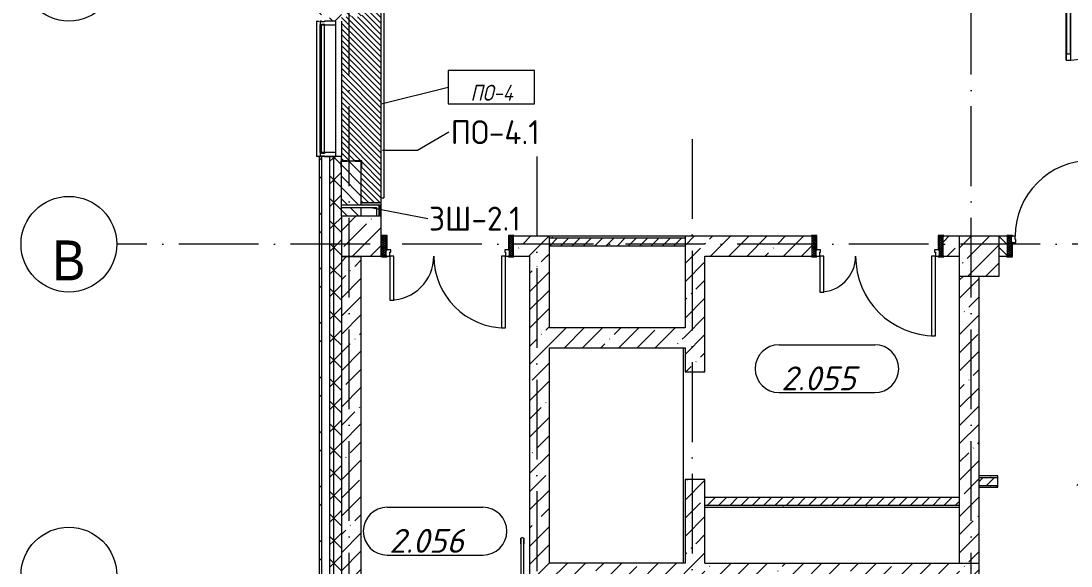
# Model space of a CAD drawing. Header units: millimetres. Extents: x -6467 to 106027, y -7090 to 195095.
# Drawn here: x -6467 to 6701, y 1945 to 8781 of the extents above; entities that cross this region are included whole.
import ezdxf

# ---------------------------------------------------------------- set-up
doc = ezdxf.new("R2010")
doc.units = ezdxf.units.MM
doc.linetypes.add('50_200_ШТРИХ_1Т_ш5_п1_п1_', pattern=[1400, 1000, -200, 0, -200])
for name, color, linetype, lineweight, true_color in [('A-AREA-IDEN-1', 7, 'Continuous', 9, 0xaaaaaa), ('A-FLOR-PATT-1', 7, 'Continuous', 5, 0xd61c12), ('A-GENM-1', 7, 'Continuous', 9, 0xaaaaaa), ('A-GENM-2', 7, 'Continuous', 20, 0xaaaaaa), ('A-WALL-1', 7, 'Continuous', 5, 0x77b143), ('A-WALL-3', 7, 'Continuous', 5, 0x787878), ('I-WALL-1', 7, 'Continuous', 5, 0x787878), ('Оси-1', 7, 'Continuous', 20, 0xaaaaaa), ('Оси-2', 7, 'Continuous', 9, 0xaaaaaa), ('Оси-3', 7, '50_200_ШТРИХ_1Т_ш5_п1_п1_', 9, 0xaaaaaa)]:
    doc.layers.add(name, color=color, linetype=linetype, lineweight=lineweight, true_color=true_color)
for name, color, linetype, lineweight in [('A-DETL-GENF', 7, 'Continuous', 9), ('A-DOOR', 7, 'Continuous', 9), ('A-DOOR-2', 7, 'Continuous', 5), ('A-DOOR-FRAM', 7, 'Continuous', 9), ('A-DOOR-FRAM-2', 7, 'Continuous', 5), ('A-FLOR', 7, 'Continuous', 9), ('A-FLOR-IDEN', 7, 'Continuous', 9), ('A-GLAZ', 7, 'Continuous', 5), ('A-GLAZ-CWMG', 7, 'Continuous', 9), ('A-GLAZ-CWMG-1', 7, 'Continuous', 20), ('A-WALL', 7, 'Continuous', 5), ('A-WALL-FNSH-1', 7, 'Continuous', 5), ('A-WALL-IDEN', 7, 'Continuous', 9), ('I-WALL', 7, 'Continuous', 5), ('S-COLS', 7, 'Continuous', 9), ('S-COLS-1', 7, 'Continuous', 5), ('Ограждение', 7, 'Continuous', 9)]:
    doc.layers.add(name, color=color, linetype=linetype, lineweight=lineweight)
doc.styles.add('Arial', font='arial.ttf', dxfattribs={"width": 0.9, "height": 500})
doc.styles.add('GOST Common', font='', dxfattribs={"height": 300})
doc.styles.add('GOST Common_I', font='', dxfattribs={"width": 0.9, "height": 200})
doc.styles.add('ISOCPEUR_I', font='isocpeui.ttf', dxfattribs={"height": 300})
doc.styles.get('GOST Common').set_extended_font_data('GOST Common')
doc.styles.get('GOST Common_I').set_extended_font_data('GOST Common', italic=True)
pattern_1 = [(45, (0, 0), (-228.099, 228.099), []), (45, (228.1, 0), (-228.099, 228.099), [403.225, -80.645, 6.706, -73.939])]
pattern_2 = [(0, (0, 0), (406.4, 101.6), [6.706, -298.094, 6.706, -298.094, -1625.6]), (0, (0, 0), (406.4, 101.6), [-609.6, 6.706, -602.894, 6.706, -298.094, -711.2]), (0, (0, 0), (406.4, 101.6), [-1524, 6.706, -196.494, 6.706, -501.294]), (120, (152.4, 50.8), (-291.1882, 301.1527), [6.706, -298.094, 6.706, -298.094, -1625.6]), (120, (152.4, 50.8), (-291.1882, 301.1527), [-609.6, 6.706, -602.894, 6.706, -298.094, -711.2]), (120, (152.4, 50.8), (-291.1882, 301.1527), [-1524, 6.706, -196.494, 6.706, -501.294]), (240, (203.2, 254), (-115.2118, -402.7527), [6.706, -298.094, 6.706, -298.094, -1625.6]), (240, (203.2, 254), (-115.2118, -402.7527), [-609.6, 6.706, -602.894, 6.706, -298.094, -711.2]), (240, (203.2, 254), (-115.2118, -402.7527), [-1524, 6.706, -196.494, 6.706, -501.294])]
pattern_3 = [(45, (0, 0), (-70.7107, 70.7107), [])]
pattern_4 = [(135, (0, 0), (-70.71068, -70.71068), [])]
pattern_5 = [(135, (1501.41, 189.685), (-14.14214, -14.14214), []), (225, (1501.41, 189.685), (14.14214, -14.14214), [])]
pattern_6 = [(45, (-621.384, 189.685), (-14.1421, 14.1421), []), (135, (-621.384, 189.685), (-14.1421, -14.1421), [])]
pattern_7 = [(45, (0, 0), (-141.42136, 141.42136), []), (135, (0, 0), (-141.42136, -141.42136), [])]

# ---------------------------------------------------------------- blocks, each defined once
blk = doc.blocks.new('110_Дверь_СКБ_1Ст_Внутренняя - СОШ_Д-04_Дв_1150_900_x2100h_туалет для мальчиков_ туалет для девочек-26075152-АИ_План этажа Радиаторы_2')
at = {"layer": 'A-DOOR-2'}
h = blk.add_hatch(dxfattribs=at)
h.set_pattern_fill('FP_50', color=256, style=0, pattern_type=2)
h.set_pattern_definition([(135, (1751.41, 189.685), (-14.14214, -14.14214), []), (225, (1751.41, 189.685), (14.14214, -14.14214), [])])
h.paths.add_polyline_path([(587.5, -125), (587.5, 125), (537.5, 125), (537.5, -125)])
at = {"layer": 'A-DOOR-FRAM-2'}
h = blk.add_hatch(dxfattribs=at)
h.set_pattern_fill('FP_51', color=256, style=0, pattern_type=2)
h.set_pattern_definition([(45, (-371.384, 189.685), (-14.1421, 14.1421), []), (135, (-371.384, 189.685), (-14.1421, -14.1421), [])])
h.paths.add_polyline_path([(-512.5, -125), (-512.5, 125), (-562.5, 125), (-562.5, -125)])
at = {"layer": 'A-DOOR'}
for p, q in [((487.5, 1075), (447.5, 1075)), ((447.5, 1075), (447.5, 125)), ((487.5, 125), (487.5, 1075)), ((447.5, 125), (487.5, 125))]:
    blk.add_line(p, q, dxfattribs=at)
at = {"layer": 'A-DOOR-2'}
blk.add_arc((487.5, 125), 950, 90, 180, dxfattribs=at)
at = {"layer": 'A-DOOR-FRAM'}
for p, q in [((-497.5, 133), (-567.5, 133)), ((-567.5, 133), (-567.5, 125)), ((-497.5, 125), (-497.5, 133)), ((592.5, 133), (522.5, 133)), ((522.5, 133), (522.5, 125)), ((592.5, 125), (592.5, 133)), ((-567.5, 125), (-497.5, 125)), ((-512.5, 125), (-562.5, 125)), ((-562.5, 125), (-562.5, -125)), ((-462.5, 125), (-512.5, 125)), ((-512.5, 125), (-512.5, 45)), ((-512.5, -125), (-512.5, 125)), ((-497.5, 125), (-512.5, 125)), ((-512.5, 125), (-512.5, 124)), ((-512.5, 124), (-497.5, 124)), ((-512.5, 45), (-452.5, 45)), ((-497.5, 45), (-512.5, 45)), ((-512.5, 45), (-512.5, -125)), ((-497.5, 124), (-497.5, 125)), ((-497.5, -125), (-497.5, 45)), ((-462.5, 85), (-462.5, 125)), ((-452.5, 85), (-462.5, 85)), ((-452.5, 45), (-452.5, 85)), ((487.5, 85), (477.5, 85)), ((477.5, 85), (477.5, 45)), ((477.5, 45), (537.5, 45)), ((487.5, 125), (487.5, 85)), ((537.5, 125), (487.5, 125)), ((537.5, 125), (522.5, 125)), ((522.5, 125), (522.5, 124)), ((522.5, 125), (592.5, 125)), ((522.5, 124), (537.5, 124)), ((537.5, 45), (522.5, 45)), ((522.5, 45), (522.5, -125)), ((537.5, 45), (537.5, 125)), ((587.5, 125), (537.5, 125)), ((537.5, 125), (537.5, -125)), ((537.5, 124), (537.5, 125)), ((537.5, -125), (537.5, 45)), ((587.5, -125), (587.5, 125)), ((-497.5, -125), (-567.5, -125)), ((-567.5, -125), (-567.5, -133)), ((-562.5, -125), (-512.5, -125)), ((-512.5, -125), (-497.5, -125)), ((-497.5, -133), (-497.5, -125)), ((522.5, -125), (537.5, -125)), ((592.5, -125), (522.5, -125)), ((522.5, -125), (522.5, -133)), ((537.5, -125), (587.5, -125)), ((592.5, -133), (592.5, -125)), ((-567.5, -133), (-497.5, -133)), ((522.5, -133), (592.5, -133))]:
    blk.add_line(p, q, dxfattribs=at)
blk = doc.blocks.new('110_Дверь_СКБ_2Ст_Внутренняя1 - СОШ_Д-01_Дв_1350x2100h_Лестничная клетка_EIS60-25230298-АИ_План этажа Радиаторы_2')
at = {"layer": 'A-DOOR-2'}
h = blk.add_hatch(dxfattribs=at)
h.set_pattern_fill('FP_118', color=256, style=0, pattern_type=2)
h.set_pattern_definition(pattern_5)
h.paths.add_polyline_path([(837.5, 125), (787.5, 125), (787.5, -125), (837.5, -125)])
at = {"layer": 'A-DOOR-FRAM-2'}
h = blk.add_hatch(dxfattribs=at)
h.set_pattern_fill('FP_119', color=256, style=0, pattern_type=2)
h.set_pattern_definition(pattern_6)
h.paths.add_polyline_path([(-762.5, 125), (-812.5, 125), (-812.5, -125), (-762.5, -125)])
at = {"layer": 'A-DOOR'}
for p, q in [((-712.5, 1125), (-712.5, 125)), ((-662.5, 1125), (-712.5, 1125)), ((-662.5, 125), (-662.5, 1125)), ((737.5, 575), (687.5, 575)), ((687.5, 575), (687.5, 125)), ((737.5, 125), (737.5, 575)), ((-712.5, 125), (-662.5, 125)), ((687.5, 125), (737.5, 125))]:
    blk.add_line(p, q, dxfattribs=at)
at = {"layer": 'A-DOOR-2'}
for centre, radius, start, end in [((-712.5, 125), 1000, 0, 90), ((737.5, 125), 450, 90, 180)]:
    blk.add_arc(centre, radius, start, end, dxfattribs=at)
at = {"layer": 'A-DOOR-FRAM'}
for p, q in [((-747.5, 133), (-817.5, 133)), ((-817.5, 133), (-817.5, 125)), ((-747.5, 125), (-747.5, 133)), ((842.5, 133), (772.5, 133)), ((772.5, 133), (772.5, 125)), ((842.5, 125), (842.5, 133)), ((-817.5, 125), (-747.5, 125)), ((-762.5, 125), (-812.5, 125)), ((-812.5, 125), (-812.5, -125)), ((-712.5, 125), (-762.5, 125)), ((-762.5, 125), (-762.5, 45)), ((-762.5, -125), (-762.5, 125)), ((-747.5, 125), (-762.5, 125)), ((-762.5, 125), (-762.5, 124)), ((-762.5, 124), (-747.5, 124)), ((-762.5, 45), (-702.5, 45)), ((-747.5, 45), (-762.5, 45)), ((-762.5, 45), (-762.5, -125)), ((-747.5, 124), (-747.5, 125)), ((-747.5, -125), (-747.5, 45)), ((-712.5, 75), (-712.5, 125)), ((-702.5, 75), (-712.5, 75)), ((-702.5, 45), (-702.5, 75)), ((737.5, 75), (727.5, 75)), ((727.5, 75), (727.5, 45)), ((727.5, 45), (787.5, 45)), ((737.5, 125), (737.5, 75)), ((787.5, 125), (737.5, 125)), ((787.5, 125), (772.5, 125)), ((772.5, 125), (772.5, 124)), ((772.5, 125), (842.5, 125)), ((772.5, 124), (787.5, 124)), ((787.5, 45), (772.5, 45)), ((772.5, 45), (772.5, -125)), ((787.5, 45), (787.5, 125)), ((837.5, 125), (787.5, 125)), ((787.5, 125), (787.5, -125)), ((787.5, 124), (787.5, 125)), ((787.5, -125), (787.5, 45)), ((837.5, -125), (837.5, 125)), ((-747.5, -125), (-817.5, -125)), ((-817.5, -125), (-817.5, -133)), ((-812.5, -125), (-762.5, -125)), ((-762.5, -125), (-747.5, -125)), ((-747.5, -133), (-747.5, -125)), ((772.5, -125), (787.5, -125)), ((842.5, -125), (772.5, -125)), ((772.5, -125), (772.5, -133)), ((787.5, -125), (837.5, -125)), ((842.5, -133), (842.5, -125)), ((-817.5, -133), (-747.5, -133)), ((772.5, -133), (842.5, -133))]:
    blk.add_line(p, q, dxfattribs=at)
blk = doc.blocks.new('110_Дверь_СКБ_2Ст_Внутренняя1 - СОШ_Д-01_Дв_1650_1350_x2100h_Лестничная клетка _из коридора_ EIS60_90-25230034-АИ_План этажа Радиаторы_2')
at = {"layer": 'A-DOOR-2'}
h = blk.add_hatch(dxfattribs=at)
h.set_pattern_fill('FP_118', color=256, style=0, pattern_type=2)
h.set_pattern_definition(pattern_5)
h.paths.add_polyline_path([(837.5, 125), (787.5, 125), (787.5, -125), (837.5, -125)])
at = {"layer": 'A-DOOR-FRAM-2'}
h = blk.add_hatch(dxfattribs=at)
h.set_pattern_fill('FP_119', color=256, style=0, pattern_type=2)
h.set_pattern_definition(pattern_6)
h.paths.add_polyline_path([(-762.5, 125), (-812.5, 125), (-812.5, -125), (-762.5, -125)])
at = {"layer": 'A-DOOR'}
for p, q in [((-712.5, 1025), (-712.5, 125)), ((-662.5, 1025), (-712.5, 1025)), ((-662.5, 125), (-662.5, 1025)), ((737.5, 675), (687.5, 675)), ((687.5, 675), (687.5, 125)), ((737.5, 125), (737.5, 675)), ((-712.5, 125), (-662.5, 125)), ((687.5, 125), (737.5, 125))]:
    blk.add_line(p, q, dxfattribs=at)
at = {"layer": 'A-DOOR-2'}
for centre, radius, start, end in [((-712.5, 125), 900, 0, 90), ((737.5, 125), 550, 90, 180)]:
    blk.add_arc(centre, radius, start, end, dxfattribs=at)
at = {"layer": 'A-DOOR-FRAM'}
for p, q in [((-747.5, 133), (-817.5, 133)), ((-817.5, 133), (-817.5, 125)), ((-747.5, 125), (-747.5, 133)), ((842.5, 133), (772.5, 133)), ((772.5, 133), (772.5, 125)), ((842.5, 125), (842.5, 133)), ((-817.5, 125), (-747.5, 125)), ((-762.5, 125), (-812.5, 125)), ((-812.5, 125), (-812.5, -125)), ((-712.5, 125), (-762.5, 125)), ((-762.5, 125), (-762.5, 45)), ((-762.5, -125), (-762.5, 125)), ((-747.5, 125), (-762.5, 125)), ((-762.5, 125), (-762.5, 124)), ((-762.5, 124), (-747.5, 124)), ((-762.5, 45), (-702.5, 45)), ((-747.5, 45), (-762.5, 45)), ((-762.5, 45), (-762.5, -125)), ((-747.5, 124), (-747.5, 125)), ((-747.5, -125), (-747.5, 45)), ((-712.5, 75), (-712.5, 125)), ((-702.5, 75), (-712.5, 75)), ((-702.5, 45), (-702.5, 75)), ((737.5, 75), (727.5, 75)), ((727.5, 75), (727.5, 45)), ((727.5, 45), (787.5, 45)), ((737.5, 125), (737.5, 75)), ((787.5, 125), (737.5, 125)), ((787.5, 125), (772.5, 125)), ((772.5, 125), (772.5, 124)), ((772.5, 125), (842.5, 125)), ((772.5, 124), (787.5, 124)), ((787.5, 45), (772.5, 45)), ((772.5, 45), (772.5, -125)), ((787.5, 45), (787.5, 125)), ((837.5, 125), (787.5, 125)), ((787.5, 125), (787.5, -125)), ((787.5, 124), (787.5, 125)), ((787.5, -125), (787.5, 45)), ((837.5, -125), (837.5, 125)), ((-747.5, -125), (-817.5, -125)), ((-817.5, -125), (-817.5, -133)), ((-812.5, -125), (-762.5, -125)), ((-762.5, -125), (-747.5, -125)), ((-747.5, -133), (-747.5, -125)), ((772.5, -125), (787.5, -125)), ((842.5, -125), (772.5, -125)), ((772.5, -125), (772.5, -133)), ((787.5, -125), (837.5, -125)), ((842.5, -133), (842.5, -125)), ((-817.5, -133), (-747.5, -133)), ((772.5, -133), (842.5, -133))]:
    blk.add_line(p, q, dxfattribs=at)
blk = doc.blocks.new('Дверь_Витражная_СКБ_2Ст - ДВВ_ДАО_СОШ_Коридор EIW30-22655007-АИ_План этажа Радиаторы_2')
at = {"layer": 'A-DETL-GENF'}
for p, q in [((-960, 40), (-960, 0)), ((-960, 0), (-960, 40)), ((960, 40), (960, 0)), ((960, 40), (960, 0)), ((-1035, -50), (-1035, -17)), ((-1035, -17), (-1035, -50)), ((-960, -50), (-1035, -50)), ((-1035, -50), (-960, -50)), ((-960, -17), (-960, -50)), ((-960, -50), (-960, -17)), ((-900, -50), (-960, -50)), ((-960, -1010), (-960, -50)), ((-900, -50), (-960, -50)), ((-960, -50), (-960, -1010)), ((-960, -130), (-900, -130)), ((-950, -930), (-950, -130)), ((-906, -930), (-906, -130)), ((-900, -1010), (-900, -50)), ((-900, -1010), (-900, -50)), ((900, -50), (960, -50)), ((900, -1010), (900, -50)), ((900, -50), (900, -1010)), ((960, -50), (900, -50)), ((960, -130), (900, -130)), ((906, -930), (906, -130)), ((950, -930), (950, -130)), ((960, -17), (960, -50)), ((960, -17), (960, -50)), ((960, -1010), (960, -50)), ((960, -1010), (960, -50)), ((960, -50), (1035, -50)), ((960, -50), (1035, -50)), ((1035, -50), (1035, -17)), ((1035, -50), (1035, -17)), ((-960, -930), (-900, -930)), ((-960, -1010), (-900, -1010)), ((-960, -1010), (-900, -1010)), ((960, -930), (900, -930)), ((960, -1010), (900, -1010)), ((900, -1010), (960, -1010))]:
    blk.add_line(p, q, dxfattribs=at)
at = {"layer": 'A-DOOR-2'}
for p, q in [((-960, -1010), (-960, -50)), ((960, -1010), (960, -50))]:
    blk.add_line(p, q, dxfattribs=at)
for centre, start, end in [((-960, -50), 270, 0), ((960, -50), 180, 270)]:
    blk.add_arc(centre, 960, start, end, dxfattribs=at)
blk = doc.blocks.new('О_Элемент поручня_Площадочный_Двухуровневый_ГОСТ 8732-78 - О_Элемент поручня_Площадочный_Двухуровневый_ГОСТ 8732-78-22348006-АИ_План этажа Радиаторы_2')
at = {"layer": 'Ограждение'}
for p, q in [((505, 40), (0, 40)), ((0, 40), (0, 20)), ((0, 20), (0, 0)), ((0, 0), (505, 0))]:
    blk.add_line(p, q, dxfattribs=at)
at = {"layer": 'Ограждение', "flags": 128}
for points in [[(505, 40), (507, 40), (510, 40), (512, 40), (515, 40), (517, 40), (519, 40), (522, 40), (524, 40), (526, 40), (528, 40), (531, 40), (533, 40), (535, 40), (537, 40), (539, 40), (541, 40), (543, 40), (545, 40), (546, 40), (548, 40), (550, 40), (551, 40), (553, 40), (554, 40), (555, 40), (557, 40), (558, 40), (559, 40), (560, 40), (561, 40), (562, 40), (562, 40), (563, 40), (564, 40), (564, 40), (564, 40), (565, 40), (565, 40), (565, 40)], [(565, 40), (565, 40), (565, 40), (565, 40), (564, 40), (564, 40), (563, 40), (563, 40), (562, 40), (561, 40), (560, 40), (559, 40), (558, 40), (557, 40), (556, 40), (555, 40), (553, 40), (552, 40), (550, 40), (548, 40), (547, 40), (545, 40), (543, 40), (541, 40), (539, 40), (537, 40), (535, 40), (533, 40), (531, 40), (529, 40), (527, 40), (524, 40), (522, 40), (520, 40), (518, 40), (515, 40), (513, 40), (510, 40), (508, 40), (506, 40), (505, 40)], [(565, 0), (565, 0), (565, 0), (565, 0), (564, 0), (564, 0), (563, 0), (563, 0), (562, 0), (561, 0), (560, 0), (559, 0), (558, 0), (557, 0), (556, 0), (555, 0), (553, 0), (552, 0), (550, 0), (548, 0), (547, 0), (545, 0), (543, 0), (541, 0), (539, 0), (537, 0), (535, 0), (533, 0), (531, 0), (529, 0), (527, 0), (524, 0), (522, 0), (520, 0), (518, 0), (515, 0), (513, 0), (510, 0), (508, 0), (506, 0), (505, 0)], [(505, 0), (507, 0), (510, 0), (512, 0), (515, 0), (517, 0), (519, 0), (522, 0), (524, 0), (526, 0), (528, 0), (531, 0), (533, 0), (535, 0), (537, 0), (539, 0), (541, 0), (543, 0), (545, 0), (546, 0), (548, 0), (550, 0), (551, 0), (553, 0), (554, 0), (555, 0), (557, 0), (558, 0), (559, 0), (560, 0), (561, 0), (562, 0), (562, 0), (563, 0), (564, 0), (564, 0), (564, 0), (565, 0), (565, 0), (565, 0)], [(555, 4), (556, 4), (556, 4), (557, 3), (558, 3), (558, 3), (559, 3), (560, 2), (560, 2), (561, 2), (562, 2), (563, 2), (563, 2), (564, 2), (565, 1), (565, 1)], [(565, 38), (564, 38), (564, 38), (563, 38), (562, 38), (561, 38), (561, 38), (560, 38), (559, 38), (558, 37)], [(565, 40), (566, 40), (567, 40), (567, 40), (568, 40), (569, 40), (570, 39), (571, 39), (571, 39), (572, 39), (573, 38), (574, 38), (574, 38), (575, 37), (576, 37), (576, 37), (577, 36), (578, 36), (578, 35), (579, 34), (579, 34), (580, 33), (580, 33), (581, 32), (581, 31), (582, 31), (582, 30), (583, 29), (583, 29), (583, 28), (584, 27), (584, 26), (584, 26), (584, 25), (585, 24), (585, 23), (585, 23), (585, 22), (585, 21), (585, 20), (585, 20)], [(585, 20), (585, 19), (585, 18), (585, 18), (585, 17), (585, 16), (584, 15), (584, 14), (584, 14), (584, 13), (583, 12), (583, 11), (583, 11), (582, 10), (582, 9), (582, 9), (581, 8), (581, 7), (580, 7), (579, 6), (579, 6), (578, 5), (578, 5), (577, 4), (576, 4), (576, 3), (575, 3), (574, 2), (574, 2), (573, 2), (572, 1), (571, 1), (571, 1), (570, 1), (569, 0), (568, 0), (568, 0), (567, 0), (566, 0), (565, 0), (565, 0)]]:
    blk.add_lwpolyline(points, dxfattribs=at)
blk = doc.blocks.new('Прямоугольный импост - Импост структурный с накладкой - 180мм-22437098-АИ_План этажа Радиаторы_2')
at = {"layer": 'A-GLAZ-CWMG-1'}
for p, q in [((-50, 0), (-50, 17)), ((-50, 17), (0, 17)), ((-40, 0), (-50, 0)), ((-40, -40), (-40, 0)), ((0, 0), (-10, 0)), ((-10, 0), (-10, -40)), ((0, 17), (0, 0)), ((-50, -180), (-50, -40)), ((-50, -40), (-40, -40)), ((-10, -40), (0, -40)), ((0, -40), (0, -180)), ((0, -180), (-50, -180))]:
    blk.add_line(p, q, dxfattribs=at)
blk = doc.blocks.new('Прямоугольный импост - Импост структурный с накладкой - 180мм-22437099-АИ_План этажа Радиаторы_2')
at = {"layer": 'A-GLAZ-CWMG-1'}
for p, q in [((0, 17), (-50, 17)), ((-50, 17), (-50, 0)), ((-50, 0), (-40, 0)), ((-40, 0), (-40, -40)), ((-10, -40), (-10, 0)), ((-10, 0), (0, 0)), ((0, 0), (0, 17)), ((-40, -40), (-50, -40)), ((-50, -40), (-50, -180)), ((0, -40), (-10, -40)), ((0, -180), (0, -40)), ((-50, -180), (0, -180))]:
    blk.add_line(p, q, dxfattribs=at)
blk = doc.blocks.new('Прямоугольный импост - Импост структурный с накладкой - 180мм-V235-АИ_План этажа Радиаторы_2')
at = {"layer": 'A-GLAZ-CWMG'}
for p, q in [((-2717, 56231), (-2717, 57831)), ((-2700, 57831), (-2660, 57831)), ((-2700, 56231), (-2700, 57831)), ((-2660, 56231), (-2660, 57831)), ((-2520, 56231), (-2520, 57831)), ((-2660, 56231), (-2700, 56231))]:
    blk.add_line(p, q, dxfattribs=at)
blk = doc.blocks.new('BSC_Колонна _Прямоугольная - 500х500-V250-АИ_План этажа Радиаторы_2')
at = {"layer": 'S-COLS-1'}
h = blk.add_hatch(dxfattribs=at)
h.set_pattern_fill('FP_146', color=256, style=0, pattern_type=2)
h.set_pattern_definition([(45, (-5550, -5831.04), (-228.099, 228.099), []), (45, (-5321.9, -5831.04), (-228.099, 228.099), [403.225, -80.645, 6.706, -73.939])])
h.paths.add_polyline_path([(-250, -250), (250, -250), (250, 250), (-250, 250)])
for p, q in [((250, 250), (-250, 250)), ((-250, 250), (-250, -250)), ((250, -250), (250, 250)), ((-250, -250), (250, -250))]:
    blk.add_line(p, q, dxfattribs=at)
blk = doc.blocks.new('BSC_Колонна _Прямоугольная - 500х500-V368-АИ_План этажа Радиаторы_2')
at = {"layer": 'S-COLS-1'}
h = blk.add_hatch(dxfattribs=at)
h.set_pattern_fill('FP_255', color=256, style=0, pattern_type=2)
h.set_pattern_definition([(45, (2200, -6081.04), (-228.099, 228.099), []), (45, (2428.1, -6081.04), (-228.099, 228.099), [403.225, -80.645, 6.706, -73.939])])
h.paths.add_polyline_path([(-250, -250), (250, -250), (250, 250), (-250, 250)])
for p, q in [((250, 250), (-250, 250)), ((-250, 250), (-250, -250)), ((250, -250), (250, 250)), ((-250, -250), (250, -250))]:
    blk.add_line(p, q, dxfattribs=at)
blk = doc.blocks.new('АР_Перемычка1 - АР_Перемычка-26075186-АИ_План этажа Радиаторы_2')
at = {"layer": 'A-GENM-1'}
blk.add_line((-100, -125), (-92, -125), dxfattribs=at)
blk = doc.blocks.new('Фахверк _газобетон торцы_267 - Фахверк _газобетон торцы_-25572080-АИ_План этажа Радиаторы_2')
at = {"layer": 'A-GENM-2'}
for p, q in [((89406, 11135), (89325, 11135)), ((89325, 11135), (89325, 11129)), ((89325, 11129), (89400, 11129)), ((89400, 11129), (89400, 11054)), ((89406, 11054), (89406, 11135)), ((89400, 11054), (89406, 11054)), ((89400, 10954), (89400, 10879)), ((89406, 10954), (89400, 10954)), ((89406, 10873), (89406, 10954)), ((89400, 10879), (89325, 10879)), ((89325, 10879), (89325, 10873)), ((89325, 10873), (89406, 10873))]:
    blk.add_line(p, q, dxfattribs=at)
blk = doc.blocks.new('Отлив_СКБ - Отлив витража-V396-АИ_План этажа Радиаторы_2')
at = {"layer": 'A-GLAZ'}
for p, q in [((0, 67), (0, 100)), ((1700, 100), (0, 100)), ((0, 2), (10, 2)), ((40, 2), (50, 2)), ((1650, 2), (1660, 2)), ((1690, 2), (1700, 2)), ((1700, 100), (1700, 67))]:
    blk.add_line(p, q, dxfattribs=at)
blk = doc.blocks.new('Ось сетки - Круг_Ø6_00__ISO-2_5_0_9K_-17386508-АИ_План этажа Радиаторы_2')
at = {"layer": 'Оси-1'}
blk.add_circle((0, 0), 3, dxfattribs=at)
blk = doc.blocks.new('AAR_СКБ_Марка_помещения_1_5 ммп - Номер-27962133-АИ_План этажа Радиаторы_2')
at = {"layer": 'A-AREA-IDEN-1'}
for p, q in [((-2.987, 3), (3.013, 3)), ((-2.987, 0), (3.013, 0))]:
    blk.add_line(p, q, dxfattribs=at)
for centre, start, end in [((-2.987, 1.5), 90, 270), ((3.013, 1.5), 270, 90)]:
    blk.add_arc(centre, 1.5, start, end, dxfattribs=at)
blk = doc.blocks.new('AAR_СКБ_Марка_Перекрытия_1 мм - Марка пола-27961726-АИ_План этажа Радиаторы_2')
at = {"layer": 'A-FLOR-IDEN'}
for p, q in [((2.723, 2.101), (-2.69, 2.101)), ((-2.69, 2.101), (-2.69, 0)), ((2.723, 0), (2.723, 2.101)), ((-2.69, 0), (2.723, 0))]:
    blk.add_line(p, q, dxfattribs=at)

msp = doc.modelspace()

# ---------------------------------------------------------------- hatches: boundary and pattern name
at = {"layer": 'A-FLOR-PATT-1'}
h = msp.add_hatch(dxfattribs=at)
h.set_pattern_fill('FP_267', color=256, style=0, pattern_type=2)
h.set_pattern_definition([(315, (-2200, 7656.04), (35.3553, 35.3553), [])])
h.paths.add_polyline_path([(-1975, 6501), (-1950, 6501), (-1950, 8981), (-2200, 8981), (-2200, 8916), (-2194, 8916), (-2194, 8835), (-2275, 8835), (-2275, 8841), (-2375, 8839), (-2375, 8835), (-2450, 8835), (-2450, 7027), (-2375, 7027), (-2375, 7021), (-2275, 7021), (-2275, 7027), (-2194, 7027), (-2194, 6946), (-2200, 6946), (-2200, 6501), (-2155, 6501)])
at = {"layer": 'A-WALL'}
h = msp.add_hatch(dxfattribs=at)
h.set_pattern_fill('FP_125', color=256, style=0, pattern_type=2)
h.set_pattern_definition(pattern_7)
h.paths.add_polyline_path([(-2600, -2019), (-2550, -2019), (-2550, 7081), (-2600, 7081), (-2600, -1919)])
h.paths.add_polyline_path([(-2600, 8781), (-2550, 8781), (-2550, 11881), (-2600, 11881), (-2600, 8839)])
h.paths.add_polyline_path([(-2570, 13581), (-2550, 13581), (-2550, 15031), (-2600, 15031), (-2600, 13581)])
h.paths.add_polyline_path([(-2570, 16731), (-2550, 16731), (-2550, 17881), (-2600, 17881), (-2600, 16731)])
h.paths.add_polyline_path([(-2570, 19581), (-2550, 19581), (-2550, 20881), (-2600, 20881), (-2600, 19581)])
h.paths.add_polyline_path([(-2570, 22581), (-2550, 22581), (-2550, 23881), (-2600, 23881), (-2600, 22581)])
h.paths.add_polyline_path([(-2570, 25581), (-2550, 25581), (-2550, 26881), (-2600, 26881), (-2600, 25581)])
h.paths.add_polyline_path([(-2550, 28581), (-2550, 29881), (-2600, 29881), (-2600, 28581)])
h.paths.add_polyline_path([(-2600, 31581), (-2550, 31581), (-2550, 32881), (-2600, 32881), (-2600, 32069)])
h.paths.add_polyline_path([(-2570, 34581), (-2550, 34581), (-2550, 35741), (-2600, 35741), (-2600, 34581)])
h.paths.add_polyline_path([(-2600, 37581), (-2550, 37581), (-2550, 38981), (-2600, 38981), (-2600, 37700)])
h.paths.add_polyline_path([(-2570, 40681), (-2550, 40681), (-2550, 41881), (-2600, 41881), (-2600, 40681)])
h.paths.add_polyline_path([(-2570, 43581), (-2550, 43581), (-2550, 44881), (-2600, 44881), (-2600, 43581)])
h.paths.add_polyline_path([(-2600, 46581), (-2550, 46581), (-2550, 47881), (-2600, 47881), (-2600, 46851)])
h = msp.add_hatch(dxfattribs=at)
h.set_pattern_fill('FP_125', color=256, style=0, pattern_type=2)
h.set_pattern_definition(pattern_7)
h.paths.add_polyline_path([(-2450, -1919), (-2450, 7081), (-2550, 7081), (-2550, -1919)])
h.paths.add_polyline_path([(-2550, 8781), (-2450, 8781), (-2450, 11881), (-2550, 11881), (-2550, 8839)])
h.paths.add_polyline_path([(-2450, 13581), (-2450, 15031), (-2550, 15031), (-2550, 13581)])
h.paths.add_polyline_path([(-2450, 16731), (-2450, 17881), (-2550, 17881), (-2550, 16731)])
h.paths.add_polyline_path([(-2550, 19581), (-2450, 19581), (-2450, 20881), (-2550, 20881), (-2550, 20102)])
h.paths.add_polyline_path([(-2550, 22581), (-2450, 22581), (-2450, 23881), (-2550, 23881), (-2550, 22918)])
h.paths.add_polyline_path([(-2550, 25581), (-2450, 25581), (-2450, 26881), (-2550, 26881), (-2550, 25733)])
h.paths.add_polyline_path([(-2450, 28581), (-2450, 29881), (-2550, 29881), (-2550, 28581)])
h.paths.add_polyline_path([(-2450, 31581), (-2450, 32881), (-2550, 32881), (-2550, 31581)])
h.paths.add_polyline_path([(-2450, 34581), (-2450, 35741), (-2550, 35741), (-2550, 34581)])
h.paths.add_polyline_path([(-2450, 37581), (-2450, 38981), (-2550, 38981), (-2550, 37581)])
h.paths.add_polyline_path([(-2550, 40681), (-2450, 40681), (-2450, 41881), (-2550, 41881), (-2550, 41220)])
h.paths.add_polyline_path([(-2450, 43581), (-2450, 44881), (-2550, 44881), (-2550, 43581)])
h.paths.add_polyline_path([(-2550, 46581), (-2450, 46581), (-2450, 47831), (-2550, 47831), (-2550, 46851)])
h = msp.add_hatch(dxfattribs=at)
h.set_pattern_fill('FP_1', color=256, style=0, pattern_type=2)
h.set_pattern_definition(pattern_1)
h.paths.add_polyline_path([(-290, 5831), (160, 5831), (160, 6081), (-290, 6081)])
h.paths.add_polyline_path([(-1950, 5831), (-1940, 5831), (-1940, 6081), (-1950, 6081), (-1950, 5854)])
h = msp.add_hatch(dxfattribs=at)
h.set_pattern_fill('FP_1', color=256, style=0, pattern_type=2)
h.set_pattern_definition(pattern_1)
h.paths.add_polyline_path([(1860, 1981), (2110, 1981), (2110, 3031), (1860, 3031), (1860, 2504)])
h.paths.add_polyline_path([(1860, 4381), (2110, 4381), (2110, 6081), (1860, 6081), (1860, 4681)])
h = msp.add_hatch(dxfattribs=at)
h.set_pattern_fill('FP_1', color=256, style=0, pattern_type=2)
h.set_pattern_definition(pattern_1)
h.paths.add_polyline_path([(5105, 5831), (5300, 5831), (5300, 6081), (5100, 6081), (5100, 5831)])
h.paths.add_polyline_path([(3445, 5831), (3450, 5831), (3450, 6081), (2110, 6081), (2110, 5831), (2828, 5831)])
h = msp.add_hatch(dxfattribs=at)
h.set_pattern_fill('FP_1', color=256, style=0, pattern_type=2)
h.set_pattern_definition(pattern_1)
h.paths.add_polyline_path([(-2200, -1919), (-2200, 5821), (-2450, 5821), (-2450, -1919)])
h = msp.add_hatch(dxfattribs=at)
h.set_pattern_fill('FP_1', color=256, style=0, pattern_type=2)
h.set_pattern_definition(pattern_1)
h.paths.add_polyline_path([(-78, 1731), (160, 1731), (160, 5831), (-90, 5831), (-90, 1731)])
h = msp.add_hatch(dxfattribs=at)
h.set_pattern_fill('FP_1', color=256, style=0, pattern_type=2)
h.set_pattern_definition(pattern_1)
h.paths.add_polyline_path([(5550, 1981), (5550, 5581), (5300, 5581), (5300, 1981)])
h = msp.add_hatch(dxfattribs=at)
h.set_pattern_fill('FP_1', color=256, style=0, pattern_type=2)
h.set_pattern_definition(pattern_1)
h.paths.add_polyline_path([(1860, 4681), (1860, 4931), (160, 4931), (160, 4681)])
h = msp.add_hatch(dxfattribs=at)
h.set_pattern_fill('FP_1', color=256, style=0, pattern_type=2)
h.set_pattern_definition(pattern_1)
h.paths.add_polyline_path([(5300, 1731), (5550, 1731), (5550, 1981), (160, 1981), (160, 1731), (4489, 1731)])
at = {"layer": 'A-WALL-1'}
for points in [[(-1975, 6476), (-1950, 6476), (-1950, 6501), (-2200, 6501), (-2200, 6476), (-2155, 6476)], [(-1975, 6331), (-1950, 6331), (-1950, 6476), (-1975, 6476), (-1975, 6441)]]:
    msp.add_hatch(color=256, dxfattribs=at).paths.add_polyline_path(points)
at = {"layer": 'A-WALL-3'}
h = msp.add_hatch(dxfattribs=at)
h.set_pattern_fill('FP_124', color=256, style=0, pattern_type=2)
h.set_pattern_definition([(135, (0, 0), (-342.148, -342.148), []), (135, (228.1, 0), (-342.148, -342.148), [])])
h.paths.add_polyline_path([(-2700, -2169), (-2700, 7081), (-2727, 7081), (-2727, -2169)])
h.paths.add_polyline_path([(-2700, 8781), (-2700, 11881), (-2727, 11881), (-2727, 8781)])
h.paths.add_polyline_path([(-2727, 13581), (-2700, 13581), (-2700, 15031), (-2727, 15031), (-2727, 13767)])
h.paths.add_polyline_path([(-2727, 16731), (-2700, 16731), (-2700, 17881), (-2727, 17881), (-2727, 17286)])
h.paths.add_polyline_path([(-2700, 19581), (-2700, 20881), (-2727, 20881), (-2727, 19581)])
h.paths.add_polyline_path([(-2700, 22581), (-2700, 23881), (-2727, 23881), (-2727, 22581)])
h.paths.add_polyline_path([(-2727, 25581), (-2700, 25581), (-2700, 26881), (-2727, 26881), (-2727, 25733)])
h.paths.add_polyline_path([(-2727, 28581), (-2700, 28581), (-2700, 29881), (-2727, 29881), (-2727, 29253)])
h.paths.add_polyline_path([(-2700, 31581), (-2700, 32881), (-2727, 32881), (-2727, 31581)])
h.paths.add_polyline_path([(-2700, 34581), (-2700, 35741), (-2727, 35741), (-2727, 34581)])
h.paths.add_polyline_path([(-2727, 37581), (-2700, 37581), (-2700, 38981), (-2727, 38981), (-2727, 37700)])
h.paths.add_polyline_path([(-2727, 40681), (-2700, 40681), (-2700, 41881), (-2727, 41881), (-2727, 41220)])
h.paths.add_polyline_path([(-2727, 43581), (-2700, 43581), (-2700, 44881), (-2727, 44881), (-2727, 44036)])
h.paths.add_polyline_path([(-2700, 46581), (-2700, 48008), (-2727, 48008), (-2727, 46581)])
at = {"layer": 'I-WALL'}
h = msp.add_hatch(dxfattribs=at)
h.set_pattern_fill('FP_2', color=256, style=0, pattern_type=2)
h.set_pattern_definition(pattern_4)
h.paths.add_polyline_path([(-2200, 5821), (-2200, 5831), (-2450, 5831), (-2450, 5821)])
h.paths.add_polyline_path([(-2450, 6331), (-2200, 6331), (-2200, 6441), (-2450, 6441)])
h.paths.add_polyline_path([(-2450, 6476), (-2200, 6476), (-2200, 7021), (-2450, 7021), (-2450, 6727)])
h.paths.add_polyline_path([(-2450, 8841), (-2200, 8841), (-2200, 10181), (-2450, 10181), (-2450, 9543)])
h.paths.add_polyline_path([(-2450, 10216), (-2200, 10216), (-2200, 11821), (-2450, 11821), (-2450, 10951)])
h.paths.add_polyline_path([(-2200, 13641), (-2200, 14971), (-2450, 14971), (-2450, 13641)])
h.paths.add_polyline_path([(-2450, 16791), (-2200, 16791), (-2200, 17821), (-2450, 17821), (-2450, 17286)])
h.paths.add_polyline_path([(-2450, 19641), (-2200, 19641), (-2200, 20821), (-2450, 20821), (-2450, 20102)])
h.paths.add_polyline_path([(-2200, 22641), (-2200, 23031), (-2450, 23031), (-2450, 22641)])
h.paths.add_polyline_path([(-2200, 23066), (-2200, 23821), (-2450, 23821), (-2450, 23066)])
h.paths.add_polyline_path([(-2450, 25641), (-2200, 25641), (-2200, 26056), (-2450, 26056), (-2450, 25733)])
h.paths.add_polyline_path([(-2450, 26091), (-2200, 26091), (-2200, 26206), (-2450, 26206)])
h.paths.add_polyline_path([(-2450, 32206), (-2200, 32206), (-2200, 32231), (-2450, 32231)])
h.paths.add_polyline_path([(-2200, 32731), (-2200, 32821), (-2450, 32821), (-2450, 32731), (-2413, 32731)])
h.paths.add_polyline_path([(-2450, 34641), (-2200, 34641), (-2200, 35231), (-2450, 35231), (-2450, 34885)])
h.paths.add_polyline_path([(-2200, 35731), (-2200, 35821), (-2450, 35821), (-2450, 35731), (-2219, 35731)])
h.paths.add_polyline_path([(-2450, 37641), (-2200, 37641), (-2200, 38231), (-2450, 38231), (-2450, 37700)])
h.paths.add_polyline_path([(-2450, 38731), (-2200, 38731), (-2200, 38861), (-2450, 38861)])
h.paths.add_polyline_path([(-2450, 38896), (-2200, 38896), (-2200, 38921), (-2450, 38921)])
h.paths.add_polyline_path([(-2200, 40741), (-2200, 41821), (-2450, 41821), (-2450, 40741)])
h.paths.add_polyline_path([(-2200, 43641), (-2200, 44346), (-2450, 44346), (-2450, 43641)])
h.paths.add_polyline_path([(-2450, 44381), (-2200, 44381), (-2200, 44821), (-2450, 44821), (-2450, 44740)])
h.paths.add_polyline_path([(-2200, 46641), (-2200, 47231), (-2450, 47231), (-2450, 46641)])
h = msp.add_hatch(dxfattribs=at)
h.set_pattern_fill('FP_4', color=256, style=0, pattern_type=2)
h.set_pattern_definition(pattern_3)
h.paths.add_polyline_path([(1860, 5961), (1860, 6061), (160, 6061), (160, 5961)])
h = msp.add_hatch(dxfattribs=at)
h.set_pattern_fill('FP_2', color=256, style=0, pattern_type=2)
h.set_pattern_definition(pattern_4)
h.paths.add_polyline_path([(16700, 5831), (16800, 5831), (16800, 6081), (16700, 6081)])
h.paths.add_polyline_path([(19800, 5831), (19800, 6081), (17300, 6081), (17300, 5831), (19438, 5831)])
h.paths.add_polyline_path([(14900, 5831), (15500, 5831), (15500, 6081), (14900, 6081), (14900, 5945)])
h.paths.add_polyline_path([(14400, 5831), (14400, 6081), (13980, 6081), (13980, 5831), (14300, 5831)])
h.paths.add_polyline_path([(10400, 5831), (10400, 6081), (9865, 6081), (9865, 5831), (10385, 5831)])
h.paths.add_polyline_path([(12055, 5831), (12830, 5831), (12830, 6081), (12050, 6081), (12050, 5831)])
h.paths.add_polyline_path([(7050, 5831), (8615, 5831), (8615, 6081), (7050, 6081)])
h.paths.add_polyline_path([(5900, 5831), (5900, 6081), (5800, 6081), (5800, 5831), (5895, 5831)])
h = msp.add_hatch(dxfattribs=at)
h.set_pattern_fill('FP_4', color=256, style=0, pattern_type=2)
h.set_pattern_definition(pattern_3)
h.paths.add_polyline_path([(7465, 2954), (7465, 3054), (6735, 3054), (6735, 2954), (7445, 2954)])
h.paths.add_polyline_path([(5550, 2954), (5785, 2954), (5785, 3054), (5550, 3054)])
h = msp.add_hatch(dxfattribs=at)
h.set_pattern_fill('FP_4', color=256, style=0, pattern_type=2)
h.set_pattern_definition(pattern_3)
h.paths.add_polyline_path([(5300, 2703), (5300, 2803), (2110, 2803), (2110, 2703), (2828, 2703)])
at = {"layer": 'I-WALL-1'}
h = msp.add_hatch(dxfattribs=at)
h.set_pattern_fill('FP_3', color=256, style=0, pattern_type=2)
h.set_pattern_definition(pattern_2)
h.paths.add_polyline_path([(1860, 6061), (1860, 6081), (160, 6081), (160, 6061)])
h = msp.add_hatch(dxfattribs=at)
h.set_pattern_fill('FP_3', color=256, style=0, pattern_type=2)
h.set_pattern_definition(pattern_2)
h.paths.add_polyline_path([(5550, 3054), (5785, 3054), (5785, 3074), (5550, 3074)])
h.paths.add_polyline_path([(7445, 3054), (7445, 3074), (6735, 3074), (6735, 3054)])
h = msp.add_hatch(dxfattribs=at)
h.set_pattern_fill('FP_3', color=256, style=0, pattern_type=2)
h.set_pattern_definition(pattern_2)
h.paths.add_polyline_path([(5785, 2934), (5785, 2954), (5550, 2954), (5550, 2934)])
h.paths.add_polyline_path([(7465, 2934), (7565, 2934), (7565, 2954), (7337, 2954), (7337, 2934), (7445, 2934)])
h.paths.add_polyline_path([(6735, 2934), (7325, 2934), (7325, 2954), (6735, 2954)])
h = msp.add_hatch(dxfattribs=at)
h.set_pattern_fill('FP_3', color=256, style=0, pattern_type=2)
h.set_pattern_definition(pattern_2)
h.paths.add_polyline_path([(5300, 2683), (5300, 2703), (2110, 2703), (2110, 2683), (2828, 2683)])

# ---------------------------------------------------------------- linework, layer by layer
at = {"layer": 'A-FLOR'}
for p, q in [((-1950, 6501), (-1950, 8981)), ((-2450, 8781), (-2450, 7081)), ((1835, 4681), (1835, 1981))]:
    msp.add_line(p, q, dxfattribs=at)
at = {"layer": 'A-FLOR-IDEN'}
msp.add_line((-1950, 7741), (-1112, 7951), dxfattribs=at)
at = {"layer": 'A-WALL'}
for p, q in [((-1915, 8921), (-1915, 6561)), ((-2700, 7081), (-2700, -2169)), ((-2600, 7081), (-2600, -2069)), ((-2550, 7081), (-2550, -2019)), ((-2200, 7021), (-2450, 7021)), ((-2200, 6476), (-2200, 7021)), ((-2450, 6476), (-1975, 6476)), ((-1975, 6331), (-1975, 6476)), ((-1950, 6561), (-1915, 6561)), ((-2450, 6441), (-2010, 6441)), ((-2200, 6331), (-2200, 6441)), ((-2010, 6441), (-2010, 6331)), ((-1945, 6081), (-1950, 6081)), ((160, 6081), (-285, 6081)), ((160, 4931), (160, 6081)), ((160, 6061), (1860, 6061)), ((1860, 6081), (1860, 4931)), ((3445, 6081), (1860, 6081)), ((5300, 6081), (5105, 6081)), ((5895, 6081), (5800, 6081)), ((-2450, 5831), (-2450, -1919)), ((-2200, 5821), (-2450, 5821)), ((-2200, -1669), (-2200, 5831)), ((-1950, 5831), (-1945, 5831)), ((-285, 5831), (-90, 5831)), ((-90, 5831), (-90, 1731)), ((2110, 4381), (2110, 5831)), ((2110, 5831), (3445, 5831)), ((5105, 5831), (5300, 5831)), ((5800, 5831), (5895, 5831)), ((5300, 5581), (5300, 1981)), ((5550, -1409), (5550, 5581)), ((1860, 4931), (160, 4931)), ((160, 1981), (160, 4681)), ((160, 4681), (1860, 4681)), ((1860, 4681), (1860, 4381)), ((1860, 4381), (2110, 4381)), ((1860, 3031), (1860, 1981)), ((2110, 3031), (1860, 3031)), ((2110, 1981), (2110, 3031)), ((5550, 3054), (5785, 3054)), ((5550, 2954), (5785, 2954)), ((5300, 2703), (2110, 2703)), ((1860, 1981), (160, 1981)), ((2110, 1981), (5550, 1981))]:
    msp.add_line(p, q, dxfattribs=at)
at = {"layer": 'A-WALL-FNSH-1'}
for p, q in [((-2450, 7081), (-2727, 7081)), ((-2727, 7081), (-2727, -2196)), ((-2450, 6331), (-2450, 7081)), ((-1950, 6501), (-2200, 6501)), ((-1950, 6331), (-1950, 6501)), ((1860, 6081), (160, 6081)), ((160, 5961), (1860, 5961)), ((5785, 3074), (5550, 3074)), ((5785, 2934), (5785, 3074)), ((5550, 2934), (5785, 2934)), ((5300, 2803), (2110, 2803)), ((2110, 2683), (5300, 2683))]:
    msp.add_line(p, q, dxfattribs=at)
at = {"layer": 'A-WALL-IDEN'}
for p, q in [((-1496, 7161), (-1102, 7389)), ((-1932, 7161), (-1496, 7161)), ((-2061, 6437), (-1365, 6305))]:
    msp.add_line(p, q, dxfattribs=at)
at = {"layer": 'Оси-3'}
for p, q in [((-2350, -5890), (-2350, 91281)), ((5450, -5890), (5450, 91281)), ((1950, 7300), (1950, -5890)), ((0, 7082), (0, -5890)), ((90319, 5981), (-5267, 5981))]:
    msp.add_line(p, q, dxfattribs=at)

# ---------------------------------------------------------------- block references
at = {"layer": 'A-AREA-IDEN-1', "xscale": 199.9999999999999, "yscale": 199.9999999999999, "zscale": 199.9999999999999}
for p in [(3637, 4120), (-1277, 2081)]:
    msp.add_blockref('AAR_СКБ_Марка_помещения_1_5 ммп - Номер-27962133-АИ_План этажа Радиаторы_2', p, dxfattribs=at)
at = {"layer": 'A-DOOR-2'}
for name, p in [('Дверь_Витражная_СКБ_2Ст - ДВВ_ДАО_СОШ_Коридор EIW30-22655007-АИ_План этажа Радиаторы_2', (7600, 9298)), ('110_Дверь_СКБ_1Ст_Внутренняя - СОШ_Д-04_Дв_1150_900_x2100h_туалет для мальчиков_ туалет для девочек-26075152-АИ_План этажа Радиаторы_2', (6463, 5956))]:
    msp.add_blockref(name, p, dxfattribs=at)
at = {"layer": 'A-DOOR-2', "rotation": 180}
for name, p in [('110_Дверь_СКБ_2Ст_Внутренняя1 - СОШ_Д-01_Дв_1650_1350_x2100h_Лестничная клетка _из коридора_ EIS60_90-25230034-АИ_План этажа Радиаторы_2', (-1103, 5956)), ('110_Дверь_СКБ_2Ст_Внутренняя1 - СОШ_Д-01_Дв_1350x2100h_Лестничная клетка_EIS60-25230298-АИ_План этажа Радиаторы_2', (4287, 5956))]:
    msp.add_blockref(name, p, dxfattribs=at)
at = {"layer": 'A-FLOR-IDEN', "xscale": 199.9999999999999, "yscale": 199.9999999999999, "zscale": 199.9999999999999}
msp.add_blockref('AAR_СКБ_Марка_Перекрытия_1 мм - Марка пола-27961726-АИ_План этажа Радиаторы_2', (-574, 7741), dxfattribs=at)
at = {"layer": 'A-GENM-1', "rotation": 89.99999999999974}
msp.add_blockref('Фахверк _газобетон торцы_267 - Фахверк _газобетон торцы_-25572080-АИ_План этажа Радиаторы_2', (8679, -82379), dxfattribs=at)
at = {"layer": 'A-GENM-1'}
msp.add_blockref('АР_Перемычка1 - АР_Перемычка-26075186-АИ_План этажа Радиаторы_2', (5900, 5956), dxfattribs=at)
at = {"layer": 'A-GLAZ', "rotation": 89.99999999999937}
msp.add_blockref('Отлив_СКБ - Отлив витража-V396-АИ_План этажа Радиаторы_2', (-2660, 7081), dxfattribs=at)
at = {"layer": 'A-GLAZ-CWMG', "rotation": 89.99999999999775}
msp.add_blockref('Прямоугольный импост - Импост структурный с накладкой - 180мм-22437099-АИ_План этажа Радиаторы_2', (-2700, 8781), dxfattribs=at)
at = {"layer": 'A-GLAZ-CWMG'}
msp.add_blockref('Прямоугольный импост - Импост структурный с накладкой - 180мм-V235-АИ_План этажа Радиаторы_2', (0, -49100), dxfattribs=at)
at = {"layer": 'A-GLAZ-CWMG', "extrusion": (0, 0, -1), "rotation": 270.0000000000022}
msp.add_blockref('Прямоугольный импост - Импост структурный с накладкой - 180мм-22437098-АИ_План этажа Радиаторы_2', (2700, 7081), dxfattribs=at)
at = {"layer": 'S-COLS'}
for name, p in [('BSC_Колонна _Прямоугольная - 500х500-V368-АИ_План этажа Радиаторы_2', (-2200, 6081)), ('BSC_Колонна _Прямоугольная - 500х500-V250-АИ_План этажа Радиаторы_2', (5550, 5831))]:
    msp.add_blockref(name, p, dxfattribs=at)
at = {"layer": 'Ограждение', "rotation": 89.99999999999902}
msp.add_blockref('О_Элемент поручня_Площадочный_Двухуровневый_ГОСТ 8732-78 - О_Элемент поручня_Площадочный_Двухуровневый_ГОСТ 8732-78-22348006-АИ_План этажа Радиаторы_2', (-160, 1716), dxfattribs=at)
at = {"layer": 'Оси-1', "xscale": 199.9999999999999, "yscale": 199.9999999999999, "zscale": 199.9999999999999, "rotation": 89.99999999999982}
for p in [(-5867, 9381), (-5867, 5981), (-5867, 1831)]:
    msp.add_blockref('Ось сетки - Круг_Ø6_00__ISO-2_5_0_9K_-17386508-АИ_План этажа Радиаторы_2', p, dxfattribs=at)

# ---------------------------------------------------------------- texts
at = {"layer": 'A-AREA-IDEN-1', "char_height": 300, "width": 952, "attachment_point": 8, "line_spacing_factor": 1.139951, "style": 'ISOCPEUR_I'}
for s, insert in [('\\pxqc,t8.46667,16.93333,25.4,33.86667,42.33333,50.8,59.26667,67.73333,76.2,84.66667,93.13333,101.6,110.06667,118.53333,127,135.46667,143.93333,152.4,160.86667,169.33333,177.8,186.26667,194.73333,203.2,211.66667,220.13333,228.6,237.06667,245.53333,254,262.46667,270.93333;{2.055}', (3534, 4148)), ('\\pxqc,t8.46667,16.93333,25.4,33.86667,42.33333,50.8,59.26667,67.73333,76.2,84.66667,93.13333,101.6,110.06667,118.53333,127,135.46667,143.93333,152.4,160.86667,169.33333,177.8,186.26667,194.73333,203.2,211.66667,220.13333,228.6,237.06667,245.53333,254,262.46667,270.93333;{2.056}', (-1381, 2110))]:
    msp.add_mtext(s, dxfattribs=dict(at, insert=insert))
at = {"layer": 'A-FLOR-IDEN', "insert": (-564, 7881), "char_height": 200, "width": 572.4, "attachment_point": 5, "line_spacing_factor": 1.022766, "style": 'GOST Common_I'}
msp.add_mtext('\\pxqc,t0.9,1.8,2.7,3.6,4.5,5.4,6.3,7.2,8.1,9,9.9,10.8,11.7,12.6,13.5,14.4,15.3,16.2,17.1,18,18.9,19.8,20.7,21.6,22.5,23.4,24.3,25.2,26.1,27,27.9,28.8;{ПО-4}', dxfattribs=at)
at = {"layer": 'A-WALL-IDEN', "char_height": 300, "attachment_point": 2, "line_spacing_factor": 1.022766, "style": 'GOST Common'}
for s, insert, width in [('\\pxqc,t0.26667,0.53333,0.8,1.06667,1.33333,1.6,1.86667,2.13333,2.4,2.66667,2.93333,3.2,3.46667,3.73333,4,4.26667,4.53333,4.8,5.06667,5.33333,5.6,5.86667,6.13333,6.4,6.66667,6.93333,7.2,7.46667,7.73333,8,8.26667,8.53333;{ПО-4.1}', (-520, 7536), 1178), ('\\pxqc,t0.26667,0.53333,0.8,1.06667,1.33333,1.6,1.86667,2.13333,2.4,2.66667,2.93333,3.2,3.46667,3.73333,4,4.26667,4.53333,4.8,5.06667,5.33333,5.6,5.86667,6.13333,6.4,6.66667,6.93333,7.2,7.46667,7.73333,8,8.26667,8.53333;{ЗШ-2.1}', (-776, 6452), 1190)]:
    msp.add_mtext(s, dxfattribs=dict(at, insert=insert, width=width))
at = {"layer": 'Оси-2', "insert": (-5868, 5778), "char_height": 500, "width": 428.4, "attachment_point": 5, "line_spacing_factor": 0.936439, "style": 'Arial'}
msp.add_mtext('\\pxqc,t4.572,9.144,13.716,18.288,22.86,27.432,32.004,36.576,41.148,45.72,50.292,54.864,59.436,64.008,68.58,73.152,77.724,82.296,86.868,91.44,96.012,100.584,105.156,109.728,114.3,118.872,123.444,128.016,132.588,137.16,141.732,146.304;{В}', dxfattribs=at)

doc.saveas('drawing.dxf')
